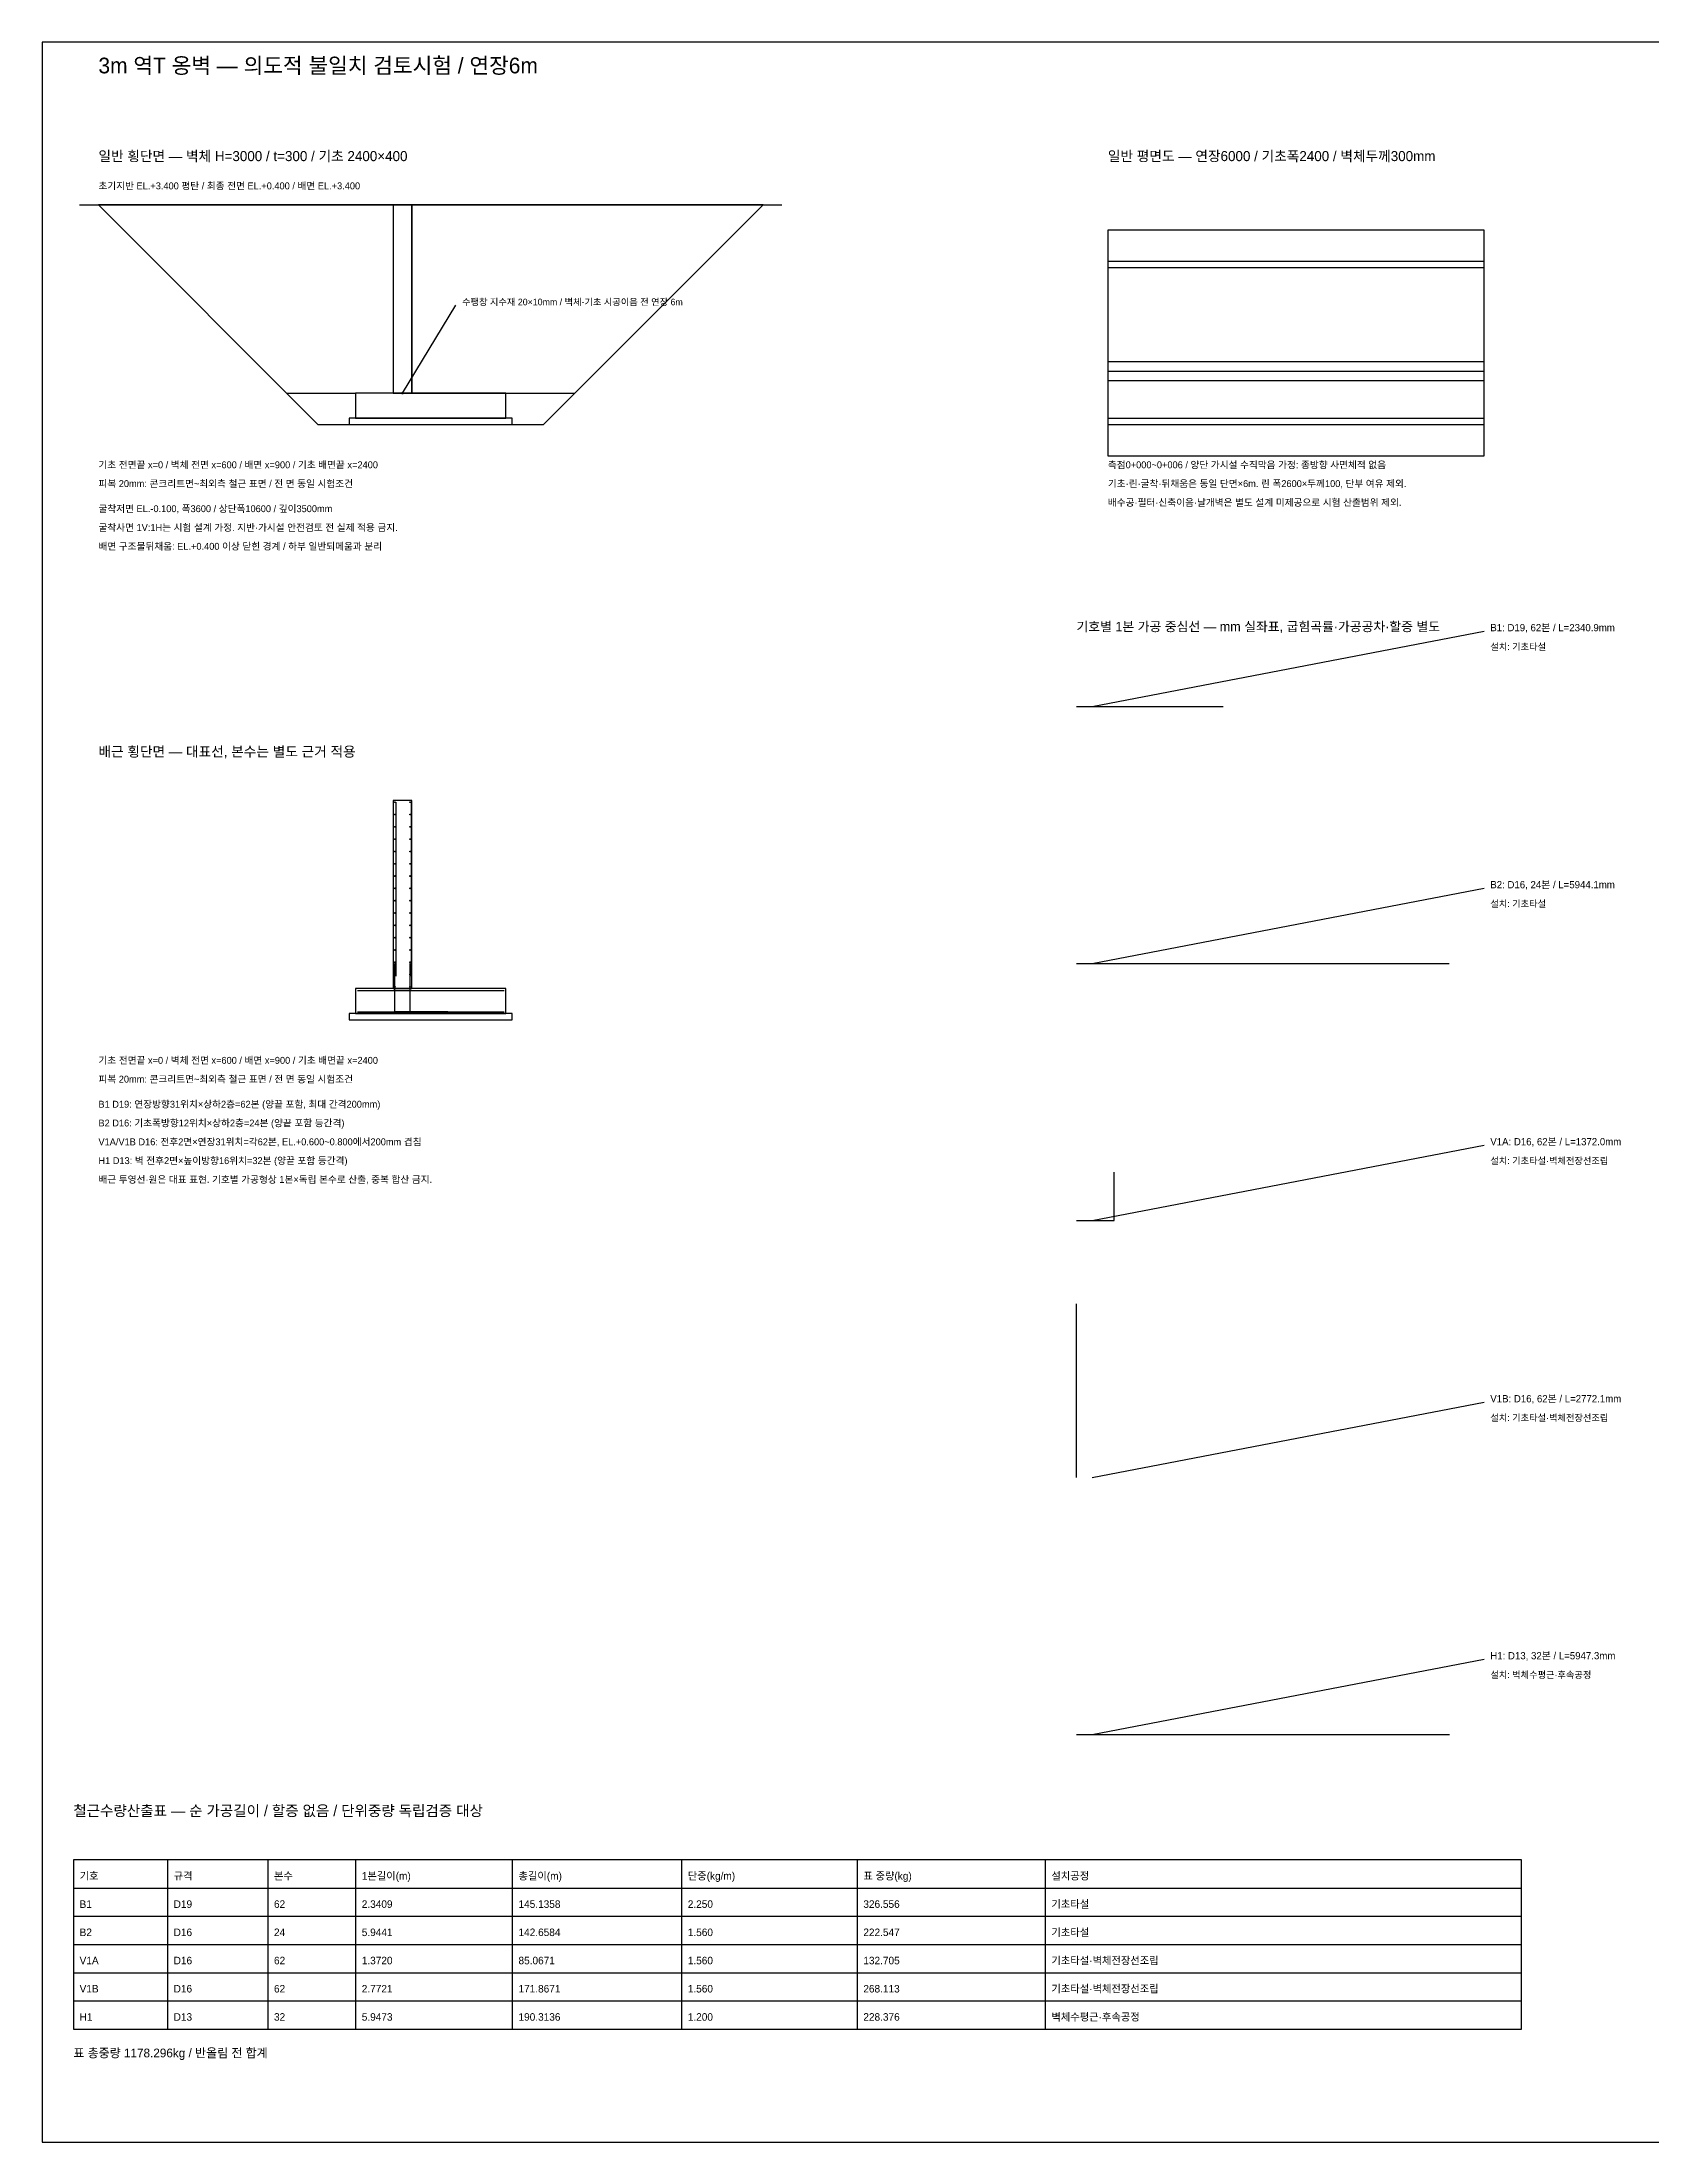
# Model space of a CAD drawing. Header units: millimetres. Extents: x -5000 to 45000, y -27500 to 6000.
# Drawn here: x -5000 to 20679, y -27500 to 6000 of the extents above; entities that cross this region are included whole.
import ezdxf

# ---------------------------------------------------------------- set-up
doc = ezdxf.new("R2010")
doc.units = ezdxf.units.MM
for name, color, linetype in [('BACKFILL_BOUNDARY', 7, 'Continuous'), ('BAR_COUNT_NOTE', 7, 'Continuous'), ('BAR_LEADER_B1', 7, 'Continuous'), ('BAR_LEADER_B2', 7, 'Continuous'), ('BAR_LEADER_H1', 7, 'Continuous'), ('BAR_LEADER_V1A', 7, 'Continuous'), ('BAR_LEADER_V1B', 7, 'Continuous'), ('BAR_SCOPE', 7, 'Continuous'), ('BAR_SHAPE_B1', 7, 'Continuous'), ('BAR_SHAPE_B2', 7, 'Continuous'), ('BAR_SHAPE_H1', 7, 'Continuous'), ('BAR_SHAPE_V1A', 7, 'Continuous'), ('BAR_SHAPE_V1B', 7, 'Continuous'), ('BAR_TAG', 7, 'Continuous'), ('BAR_VIEW_B1', 7, 'Continuous'), ('BAR_VIEW_H1', 7, 'Continuous'), ('BAR_VIEW_V1A', 7, 'Continuous'), ('BAR_VIEW_V1B', 7, 'Continuous'), ('COVER_NOTE', 7, 'Continuous'), ('DRAWING_TITLE', 7, 'Continuous'), ('EXCAVATION', 7, 'Continuous'), ('FINAL_FRONT_GROUND', 7, 'Continuous'), ('FOUNDATION_CONCRETE', 7, 'Continuous'), ('LEAN_CONCRETE', 7, 'Continuous'), ('NOTES', 7, 'Continuous'), ('ORIGINAL_GROUND', 7, 'Continuous'), ('PLAN_EXCAVATION_BOTTOM', 7, 'Continuous'), ('PLAN_FOUNDATION', 7, 'Continuous'), ('PLAN_LEAN', 7, 'Continuous'), ('PLAN_STEM', 7, 'Continuous'), ('PLAN_WATERSTOP', 7, 'Continuous'), ('REBAR_SCHEDULE', 7, 'Continuous'), ('REBAR_VIEW_FOUNDATION', 7, 'Continuous'), ('REBAR_VIEW_LEAN', 7, 'Continuous'), ('REBAR_VIEW_NOTE', 7, 'Continuous'), ('REBAR_VIEW_STEM', 7, 'Continuous'), ('SCHEDULE_GRID', 7, 'Continuous'), ('SCHEDULE_TITLE', 7, 'Continuous'), ('SCHEDULE_TOTAL', 7, 'Continuous'), ('SHEET_BORDER', 7, 'Continuous'), ('SLOPE_NOTE', 7, 'Continuous'), ('VIEW_TITLE', 7, 'Continuous'), ('WALL_CONCRETE', 7, 'Continuous'), ('WATERSTOP', 7, 'Continuous'), ('WATERSTOP_LEADER', 7, 'Continuous'), ('WATERSTOP_NOTE', 7, 'Continuous')]:
    doc.layers.add(name, color=color, linetype=linetype)
doc.styles.add('SiteCAD_KO', font='AppleGothic.ttf')

msp = doc.modelspace()

# ---------------------------------------------------------------- linework, layer by layer
at = {"layer": 'BACKFILL_BOUNDARY', "color": 2}
msp.add_lwpolyline([(900, 400), (3500, 400), (6500, 3400), (900, 3400)], close=True, dxfattribs=at)
at = {"layer": 'BAR_LEADER_B1', "color": 3}
msp.add_line((11750, -4600), (18000, -3400), dxfattribs=at)
at = {"layer": 'BAR_LEADER_B2', "color": 3}
msp.add_line((11750, -8700), (18000, -7500), dxfattribs=at)
at = {"layer": 'BAR_LEADER_H1', "color": 3}
msp.add_line((11750, -21000), (18000, -19800), dxfattribs=at)
at = {"layer": 'BAR_LEADER_V1A', "color": 3}
msp.add_line((11750, -12800), (18000, -11600), dxfattribs=at)
at = {"layer": 'BAR_LEADER_V1B', "color": 3}
msp.add_line((11750, -16900), (18000, -15700), dxfattribs=at)
at = {"layer": 'BAR_SHAPE_B1', "color": 1}
msp.add_lwpolyline([(11500, -4600), (13840.9, -4600)], dxfattribs=at)
at = {"layer": 'BAR_SHAPE_B2', "color": 1}
msp.add_lwpolyline([(11500, -8700), (17444.1, -8700)], dxfattribs=at)
at = {"layer": 'BAR_SHAPE_H1', "color": 1}
msp.add_lwpolyline([(11500, -21000), (17447.3, -21000)], dxfattribs=at)
at = {"layer": 'BAR_SHAPE_V1A', "color": 1}
msp.add_lwpolyline([(11500, -12800), (12100, -12800), (12100, -12027.95)], dxfattribs=at)
at = {"layer": 'BAR_SHAPE_V1B', "color": 1}
msp.add_lwpolyline([(11500, -16900), (11500, -14127.95)], dxfattribs=at)
at = {"layer": 'BAR_VIEW_B1', "color": 1}
for p, q in [((29.55, -9129.55), (2370.45, -9129.55)), ((29.55, -9470.45), (2370.45, -9470.45))]:
    msp.add_line(p, q, dxfattribs=at)
at = {"layer": 'BAR_VIEW_H1', "color": 2}
for centre in [(627.95, -6126.35), (627.95, -6322.836667), (872.05, -6126.35), (872.05, -6322.836667), (627.95, -6519.323333), (872.05, -6519.323333), (627.95, -6715.81), (627.95, -6912.296667), (872.05, -6715.81), (872.05, -6912.296667), (627.95, -7108.783333), (627.95, -7305.27), (872.05, -7108.783333), (872.05, -7305.27), (627.95, -7501.756667), (627.95, -7698.243333), (872.05, -7501.756667), (872.05, -7698.243333), (627.95, -7894.73), (872.05, -7894.73), (627.95, -8091.216667), (627.95, -8287.703333), (872.05, -8091.216667), (872.05, -8287.703333), (627.95, -8484.19), (627.95, -8680.676667), (872.05, -8484.19), (872.05, -8680.676667), (627.95, -8877.163333), (872.05, -8877.163333), (627.95, -9073.65), (872.05, -9073.65)]:
    msp.add_circle(centre, 6.35, dxfattribs=at)
at = {"layer": 'BAR_VIEW_V1A', "color": 1}
for points in [[(1227.95, -9472.05), (627.95, -9472.05), (627.95, -8700)], [(1472.05, -9472.05), (872.05, -9472.05), (872.05, -8700)]]:
    msp.add_lwpolyline(points, dxfattribs=at)
at = {"layer": 'BAR_VIEW_V1B', "color": 1}
for p, q in [((647.95, -8900), (647.95, -6127.95)), ((892.05, -8900), (892.05, -6127.95))]:
    msp.add_line(p, q, dxfattribs=at)
at = {"layer": 'EXCAVATION', "color": 8}
msp.add_lwpolyline([(-600, -100), (3000, -100), (6500, 3400), (-4100, 3400)], close=True, dxfattribs=at)
at = {"layer": 'FINAL_FRONT_GROUND', "color": 3}
msp.add_line((-1100, 400), (0, 400), dxfattribs=at)
at = {"layer": 'FOUNDATION_CONCRETE', "color": 7}
msp.add_lwpolyline([(0, 0), (2400, 0), (2400, 400), (0, 400)], close=True, dxfattribs=at)
at = {"layer": 'LEAN_CONCRETE', "color": 4}
msp.add_lwpolyline([(-100, -100), (2500, -100), (2500, 0), (-100, 0)], close=True, dxfattribs=at)
at = {"layer": 'ORIGINAL_GROUND', "color": 3}
msp.add_line((-4400, 3400), (6800, 3400), dxfattribs=at)
at = {"layer": 'PLAN_EXCAVATION_BOTTOM', "color": 8}
msp.add_lwpolyline([(12000, -600), (18000, -600), (18000, 3000), (12000, 3000)], close=True, dxfattribs=at)
at = {"layer": 'PLAN_FOUNDATION', "color": 7}
msp.add_lwpolyline([(12000, 0), (18000, 0), (18000, 2400), (12000, 2400)], close=True, dxfattribs=at)
at = {"layer": 'PLAN_LEAN', "color": 4}
msp.add_lwpolyline([(12000, -100), (18000, -100), (18000, 2500), (12000, 2500)], close=True, dxfattribs=at)
at = {"layer": 'PLAN_STEM', "color": 7}
msp.add_lwpolyline([(12000, 600), (18000, 600), (18000, 900), (12000, 900)], close=True, dxfattribs=at)
at = {"layer": 'PLAN_WATERSTOP', "color": 6}
msp.add_line((12000, 750), (18000, 750), dxfattribs=at)
at = {"layer": 'REBAR_VIEW_FOUNDATION', "color": 7}
msp.add_lwpolyline([(0, -9500), (2400, -9500), (2400, -9100), (0, -9100)], close=True, dxfattribs=at)
at = {"layer": 'REBAR_VIEW_LEAN', "color": 4}
msp.add_lwpolyline([(-100, -9600), (2500, -9600), (2500, -9500), (-100, -9500)], close=True, dxfattribs=at)
at = {"layer": 'REBAR_VIEW_STEM', "color": 7}
msp.add_lwpolyline([(600, -9100), (900, -9100), (900, -6100), (600, -6100)], close=True, dxfattribs=at)
at = {"layer": 'SCHEDULE_GRID', "color": 7}
for p, q in [((-3000, -23000), (-3000, -25700)), ((-1400, -23000), (-1400, -25700)), ((0, -23000), (0, -25700)), ((2500, -23000), (2500, -25700)), ((5200, -23000), (5200, -25700)), ((8000, -23000), (8000, -25700)), ((11000, -23000), (11000, -25700)), ((-4500, -23450), (18600, -23450)), ((-4500, -23900), (18600, -23900)), ((-4500, -24350), (18600, -24350)), ((-4500, -24800), (18600, -24800)), ((-4500, -25250), (18600, -25250))]:
    msp.add_line(p, q, dxfattribs=at)
msp.add_lwpolyline([(-4500, -25700), (18600, -25700), (18600, -23000), (-4500, -23000)], close=True, dxfattribs=at)
at = {"layer": 'SHEET_BORDER', "color": 8}
msp.add_lwpolyline([(-5000, -27500), (45000, -27500), (45000, 6000), (-5000, 6000)], close=True, dxfattribs=at)
at = {"layer": 'WALL_CONCRETE', "color": 7}
msp.add_lwpolyline([(600, 400), (900, 400), (900, 3400), (600, 3400)], close=True, dxfattribs=at)
at = {"layer": 'WATERSTOP', "color": 6}
msp.add_lwpolyline([(740, 395), (760, 395), (760, 405), (740, 405)], close=True, dxfattribs=at)
at = {"layer": 'WATERSTOP_LEADER', "color": 6}
msp.add_line((750, 400), (1600, 1800), dxfattribs=at)

# ---------------------------------------------------------------- texts
at = {"layer": 'BAR_COUNT_NOTE', "color": 7, "style": 'SiteCAD_KO'}
for s, p in [('B1 D19: 연장방향31위치×상하2층=62본 (양끝 포함, 최대 간격200mm)', (-4100, -11000)), ('B2 D16: 기초폭방향12위치×상하2층=24본 (양끝 포함 등간격)', (-4100, -11300)), ('V1A/V1B D16: 전후2면×연장31위치=각62본, EL.+0.600~0.800에서200mm 겹침', (-4100, -11600)), ('H1 D13: 벽 전후2면×높이방향16위치=32본 (양끝 포함 등간격)', (-4100, -11900))]:
    msp.add_text(s, height=110, dxfattribs=at).set_placement(p)
at = {"layer": 'BAR_SCOPE', "color": 7, "style": 'SiteCAD_KO'}
for s, p in [('설치: 기초타설', (18100, -3700)), ('설치: 기초타설', (18100, -7800)), ('설치: 기초타설·벽체전장선조립', (18100, -11900)), ('설치: 기초타설·벽체전장선조립', (18100, -16000)), ('설치: 벽체수평근·후속공정', (18100, -20100))]:
    msp.add_text(s, height=105, dxfattribs=at).set_placement(p)
at = {"layer": 'BAR_TAG', "color": 3, "style": 'SiteCAD_KO'}
for s, p in [('B1: D19, 62본 / L=2340.9mm', (18100, -3400)), ('B2: D16, 24본 / L=5944.1mm', (18100, -7500)), ('V1A: D16, 62본 / L=1372.0mm', (18100, -11600)), ('V1B: D16, 62본 / L=2772.1mm', (18100, -15700)), ('H1: D13, 32본 / L=5947.3mm', (18100, -19800))]:
    msp.add_text(s, height=115, dxfattribs=at).set_placement(p)
at = {"layer": 'COVER_NOTE', "color": 7, "style": 'SiteCAD_KO'}
for p in [(-4100, -1100), (-4100, -10600)]:
    msp.add_text('피복 20mm: 콘크리트면~최외측 철근 표면 / 전 면 동일 시험조건', height=110, dxfattribs=at).set_placement(p)
at = {"layer": 'DRAWING_TITLE', "color": 7, "style": 'SiteCAD_KO'}
msp.add_text('3m 역T 옹벽 — 의도적 불일치 검토시험 / 연장6m', height=250, dxfattribs=at).set_placement((-4100, 5500))
at = {"layer": 'NOTES', "color": 7, "style": 'SiteCAD_KO'}
for s, p in [('초기지반 EL.+3.400 평탄 / 최종 전면 EL.+0.400 / 배면 EL.+3.400', (-4100, 3650)), ('기초 전면끝 x=0 / 벽체 전면 x=600 / 배면 x=900 / 기초 배면끝 x=2400', (-4100, -800)), ('측점0+000~0+006 / 양단 가시설 수직막음 가정: 종방향 사면체적 없음', (12000, -800)), ('기초·린·굴착·뒤채움은 동일 단면×6m. 린 폭2600×두께100, 단부 여유 제외.', (12000, -1100)), ('배수공·필터·신축이음·날개벽은 별도 설계 미제공으로 시험 산출범위 제외.', (12000, -1400)), ('굴착저면 EL.-0.100, 폭3600 / 상단폭10600 / 깊이3500mm', (-4100, -1500)), ('배면 구조물뒤채움: EL.+0.400 이상 닫힌 경계 / 하부 일반되메움과 분리', (-4100, -2100)), ('기초 전면끝 x=0 / 벽체 전면 x=600 / 배면 x=900 / 기초 배면끝 x=2400', (-4100, -10300))]:
    msp.add_text(s, height=110, dxfattribs=at).set_placement(p)
at = {"layer": 'REBAR_SCHEDULE', "color": 7, "style": 'SiteCAD_KO'}
for s, p in [('기호', (-4400, -23315)), ('규격', (-2900, -23315)), ('본수', (-1300, -23315)), ('1본길이(m)', (100, -23315)), ('총길이(m)', (2600, -23315)), ('단중(kg/m)', (5300, -23315)), ('표 중량(kg)', (8100, -23315)), ('설치공정', (11100, -23315)), ('B1', (-4400, -23765)), ('D19', (-2900, -23765)), ('62', (-1300, -23765)), ('2.3409', (100, -23765)), ('145.1358', (2600, -23765)), ('2.250', (5300, -23765)), ('326.556', (8100, -23765)), ('기초타설', (11100, -23765)), ('B2', (-4400, -24215)), ('D16', (-2900, -24215)), ('24', (-1300, -24215)), ('5.9441', (100, -24215)), ('142.6584', (2600, -24215)), ('1.560', (5300, -24215)), ('222.547', (8100, -24215)), ('기초타설', (11100, -24215)), ('V1A', (-4400, -24665)), ('D16', (-2900, -24665)), ('62', (-1300, -24665)), ('1.3720', (100, -24665)), ('85.0671', (2600, -24665)), ('1.560', (5300, -24665)), ('132.705', (8100, -24665)), ('기초타설·벽체전장선조립', (11100, -24665)), ('V1B', (-4400, -25115)), ('D16', (-2900, -25115)), ('62', (-1300, -25115)), ('2.7721', (100, -25115)), ('171.8671', (2600, -25115)), ('1.560', (5300, -25115)), ('268.113', (8100, -25115)), ('기초타설·벽체전장선조립', (11100, -25115)), ('H1', (-4400, -25565)), ('D13', (-2900, -25565)), ('32', (-1300, -25565)), ('5.9473', (100, -25565)), ('190.3136', (2600, -25565)), ('1.200', (5300, -25565)), ('228.376', (8100, -25565)), ('벽체수평근·후속공정', (11100, -25565))]:
    msp.add_text(s, height=120, dxfattribs=at).set_placement(p)
at = {"layer": 'REBAR_VIEW_NOTE', "color": 7, "style": 'SiteCAD_KO'}
msp.add_text('배근 투영선·원은 대표 표현. 기호별 가공형상 1본×독립 본수로 산출, 중복 합산 금지.', height=110, dxfattribs=at).set_placement((-4100, -12200))
at = {"layer": 'SCHEDULE_TITLE', "color": 7, "style": 'SiteCAD_KO'}
msp.add_text('철근수량산출표 — 순 가공길이 / 할증 없음 / 단위중량 독립검증 대상', height=170, dxfattribs=at).set_placement((-4500, -22300))
at = {"layer": 'SCHEDULE_TOTAL', "color": 7, "style": 'SiteCAD_KO'}
msp.add_text('표 총중량 1178.296kg / 반올림 전 합계', height=140, dxfattribs=at).set_placement((-4500, -26150))
at = {"layer": 'SLOPE_NOTE', "color": 7, "style": 'SiteCAD_KO'}
msp.add_text('굴착사면 1V:1H는 시험 설계 가정. 지반·가시설 안전검토 전 실제 적용 금지.', height=110, dxfattribs=at).set_placement((-4100, -1800))
at = {"layer": 'VIEW_TITLE', "color": 7, "style": 'SiteCAD_KO'}
for s, height, p in [('일반 횡단면 — 벽체 H=3000 / t=300 / 기초 2400×400', 160, (-4100, 4100)), ('일반 평면도 — 연장6000 / 기초폭2400 / 벽체두께300mm', 160, (12000, 4100)), ('기호별 1본 가공 중심선 — mm 실좌표, 굽힘곡률·가공공차·할증 별도', 150, (11500, -3400)), ('배근 횡단면 — 대표선, 본수는 별도 근거 적용', 160, (-4100, -5400))]:
    msp.add_text(s, height=height, dxfattribs=at).set_placement(p)
at = {"layer": 'WATERSTOP_NOTE', "color": 6, "style": 'SiteCAD_KO'}
msp.add_text('수팽창 지수재 20×10mm / 벽체-기초 시공이음 전 연장 6m', height=105, dxfattribs=at).set_placement((1700, 1800))

doc.saveas('drawing.dxf')
